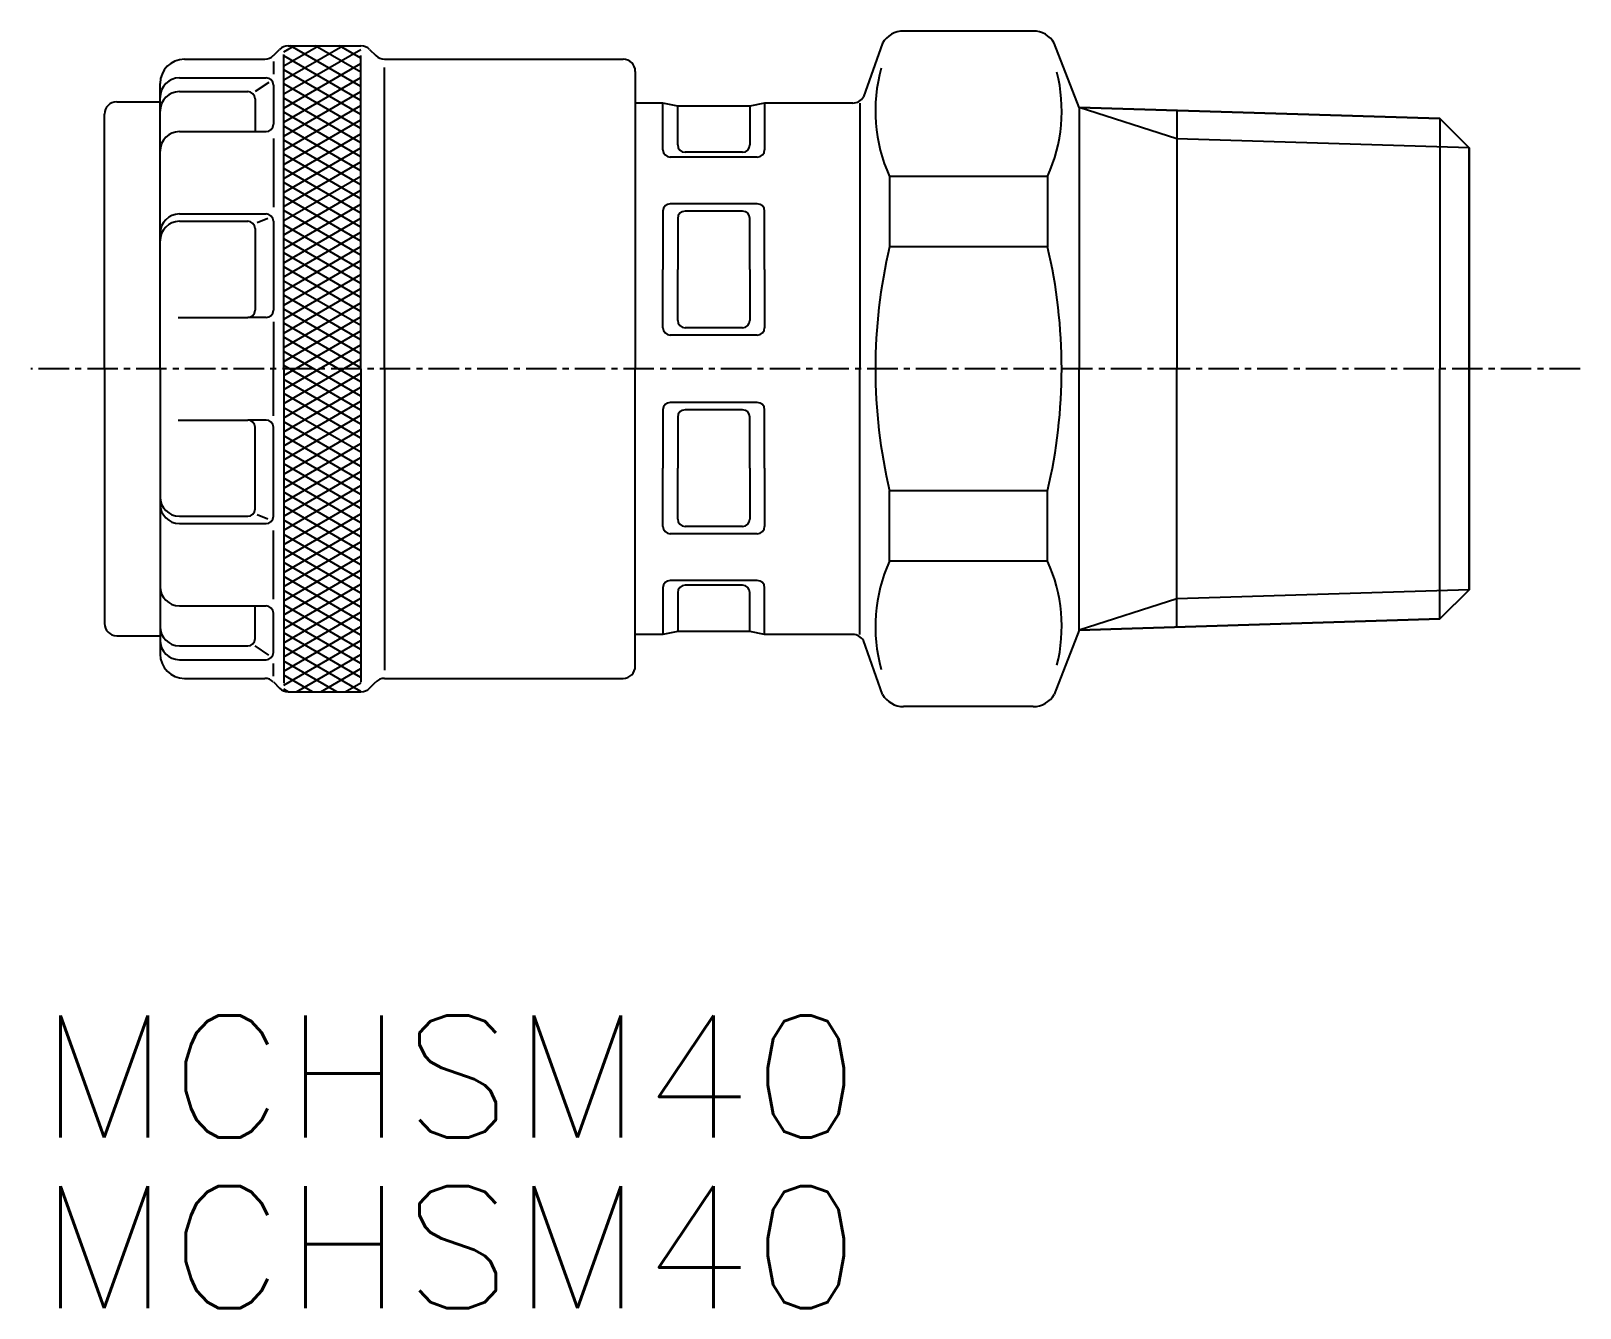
# Model space of a CAD drawing. Extents: x 230.6 to 294.2, y 47.6 to 100.
import ezdxf
from ezdxf.enums import TextEntityAlignment as Align

# ---------------------------------------------------------------- set-up
doc = ezdxf.new("R2010")
doc.units = 0
doc.linetypes.add('CENTER', pattern=[2, 1.25, -0.25, 0.25, -0.25])
doc.layers.get('0').update_dxf_attribs({"linetype": 'CONTINUOUS'})
doc.layers.add('CENTER', color=1, linetype='CENTER')
doc.styles.get("Standard").update_dxf_attribs({"font": 'txt', "bigfont": 'bigfont'})

msp = doc.modelspace()

# ---------------------------------------------------------------- linework, layer by layer
at = {"color": 7, "linetype": 'CONTINUOUS'}
for p, q in [((271.738, 100.023), (266.42, 100.023)), ((240.558, 99.013), (240.815, 99.271)), ((240.558, 99.013), (240.815, 99.271)), ((240.982, 99.171), (241.407, 99.417)), ((240.982, 98.594), (242.407, 99.417)), ((240.982, 98.017), (243.407, 99.417)), ((240.982, 97.439), (244.154, 99.271)), ((241.169, 99.417), (244.154, 99.417)), ((241.169, 99.417), (244.154, 99.417)), ((244.154, 97.751), (241.269, 99.417)), ((244.154, 98.328), (242.269, 99.417)), ((244.154, 98.906), (243.269, 99.417)), ((244.508, 99.271), (244.765, 99.013)), ((244.508, 99.271), (244.765, 99.013)), ((265.554, 99.523), (264.774, 97.317)), ((236.911, 98.867), (240.204, 98.867)), ((236.911, 98.867), (240.204, 98.867)), ((240.558, 98.771), (240.558, 98.252)), ((240.558, 98.771), (240.558, 98.252)), ((240.982, 86.167), (240.982, 99.064)), ((240.982, 86.167), (240.982, 99.064)), ((244.154, 97.174), (240.982, 99.005)), ((240.982, 96.862), (244.154, 98.694)), ((244.154, 86.167), (244.154, 99.02)), ((244.154, 86.167), (244.154, 99.02)), ((245.119, 98.867), (254.911, 98.867)), ((245.119, 98.867), (254.911, 98.867)), ((236.711, 98.101), (240.258, 98.101)), ((236.711, 98.101), (240.258, 98.101)), ((240.371, 97.91), (239.811, 97.537)), ((240.371, 97.91), (239.811, 97.537)), ((244.154, 96.596), (240.982, 98.428)), ((240.982, 96.285), (244.154, 98.116)), ((245.119, 86.167), (245.119, 98.524)), ((245.119, 86.167), (245.119, 98.524)), ((255.411, 98.367), (255.411, 86.167)), ((255.411, 98.367), (255.411, 86.167)), ((235.911, 86.167), (235.911, 97.867)), ((235.911, 86.167), (235.911, 97.867)), ((236.711, 97.537), (239.511, 97.537)), ((236.711, 97.537), (239.511, 97.537)), ((240.558, 97.801), (240.558, 97.165)), ((240.558, 97.801), (240.558, 97.165)), ((244.154, 96.019), (240.982, 97.851)), ((240.982, 95.707), (244.154, 97.539)), ((244.154, 95.442), (240.982, 97.273)), ((234.13, 97.117), (235.911, 97.117)), ((234.13, 97.117), (235.911, 97.117)), ((235.911, 86.167), (235.911, 97.167)), ((235.911, 86.167), (235.911, 97.167)), ((235.911, 86.167), (235.911, 97.167)), ((235.911, 86.167), (235.911, 97.167)), ((239.811, 97.237), (239.811, 95.896)), ((239.811, 97.237), (239.811, 95.896)), ((240.558, 97.165), (240.558, 96.196)), ((240.558, 97.165), (240.558, 96.196)), ((240.982, 95.13), (244.154, 96.962)), ((244.154, 94.864), (240.982, 96.696)), ((256.545, 95.149), (256.545, 97.067)), ((256.545, 95.149), (256.545, 97.067)), ((257.151, 95.349), (257.151, 96.94)), ((257.151, 95.349), (257.151, 96.94)), ((260.112, 96.94), (260.112, 95.349)), ((260.112, 96.94), (260.112, 95.349)), ((260.718, 97.067), (260.718, 95.149)), ((260.718, 97.067), (260.718, 95.149)), ((264.63, 97.067), (264.63, 86.167)), ((264.63, 97.067), (264.63, 86.167)), ((273.63, 96.889), (273.63, 86.167)), ((273.63, 96.889), (273.63, 86.167)), ((277.63, 96.764), (277.63, 95.602)), ((277.63, 96.764), (277.63, 95.602)), ((233.63, 86.167), (233.63, 96.617)), ((233.63, 86.167), (233.63, 96.617)), ((240.982, 94.553), (244.154, 96.384)), ((244.154, 94.287), (240.982, 96.119)), ((288.43, 96.427), (288.43, 86.167)), ((288.43, 96.427), (288.43, 86.167)), ((236.711, 95.896), (240.258, 95.896)), ((236.711, 95.896), (240.258, 95.896)), ((240.558, 95.612), (240.558, 92.803)), ((240.558, 95.612), (240.558, 92.803)), ((240.982, 93.975), (244.154, 95.807)), ((244.154, 93.71), (240.982, 95.541)), ((277.63, 95.602), (277.63, 86.167)), ((277.63, 95.602), (277.63, 86.167)), ((240.982, 93.398), (244.154, 95.23)), ((244.154, 93.132), (240.982, 94.964)), ((260.418, 94.849), (256.845, 94.849)), ((260.418, 94.849), (256.845, 94.849)), ((259.812, 95.049), (257.451, 95.049)), ((259.812, 95.049), (257.451, 95.049)), ((240.982, 92.82), (244.154, 94.652)), ((244.154, 92.555), (240.982, 94.387)), ((240.982, 92.243), (244.154, 94.075)), ((244.154, 91.977), (240.982, 93.809)), ((240.982, 91.666), (244.154, 93.498)), ((265.842, 94.059), (265.842, 91.167)), ((272.331, 94.059), (265.842, 94.059)), ((272.331, 94.059), (272.331, 91.167)), ((244.154, 91.4), (240.982, 93.232)), ((240.982, 91.088), (244.154, 92.92)), ((260.418, 92.935), (256.845, 92.935)), ((260.418, 92.935), (256.845, 92.935)), ((236.711, 92.517), (240.258, 92.517)), ((236.711, 92.517), (240.258, 92.517)), ((236.711, 92.217), (239.511, 92.217)), ((236.711, 92.217), (239.511, 92.217)), ((240.331, 92.332), (239.898, 92.16)), ((240.331, 92.332), (239.898, 92.16)), ((240.558, 92.217), (240.558, 88.568)), ((240.558, 92.217), (240.558, 88.568)), ((244.154, 90.823), (240.982, 92.655)), ((240.982, 90.511), (244.154, 92.343)), ((256.545, 92.635), (256.545, 90.242)), ((256.545, 92.635), (256.545, 90.242)), ((257.151, 92.335), (257.151, 90.242)), ((257.151, 92.335), (257.151, 90.242)), ((259.812, 92.635), (257.451, 92.635)), ((259.812, 92.635), (257.451, 92.635)), ((260.112, 90.242), (260.112, 92.335)), ((260.112, 90.242), (260.112, 92.335)), ((260.718, 90.242), (260.718, 92.635)), ((260.718, 90.242), (260.718, 92.635)), ((239.811, 91.917), (239.811, 88.568)), ((239.811, 91.917), (239.811, 88.568)), ((244.154, 90.245), (240.982, 92.077)), ((240.982, 89.934), (244.154, 91.766)), ((244.154, 89.668), (240.982, 91.5)), ((240.982, 89.356), (244.154, 91.188)), ((244.154, 89.091), (240.982, 90.923)), ((272.331, 91.167), (265.842, 91.167)), ((240.982, 88.779), (244.154, 90.611)), ((244.154, 88.513), (240.982, 90.345)), ((240.982, 88.202), (244.154, 90.034)), ((244.154, 87.936), (240.982, 89.768)), ((256.545, 87.85), (256.545, 90.242)), ((256.545, 87.85), (256.545, 90.242)), ((257.151, 88.15), (257.151, 90.242)), ((257.151, 88.15), (257.151, 90.242)), ((260.112, 90.242), (260.112, 88.15)), ((260.112, 90.242), (260.112, 88.15)), ((260.718, 90.242), (260.718, 87.85)), ((260.718, 90.242), (260.718, 87.85)), ((240.982, 87.624), (244.154, 89.456)), ((244.154, 87.359), (240.982, 89.191)), ((240.982, 87.047), (244.154, 88.879)), ((244.154, 86.781), (240.982, 88.613)), ((236.655, 88.268), (239.511, 88.268)), ((236.655, 88.268), (239.511, 88.268)), ((240.258, 88.268), (239.511, 88.268)), ((240.258, 88.268), (239.511, 88.268)), ((240.558, 88.095), (240.558, 86.167)), ((240.558, 88.095), (240.558, 86.167)), ((240.982, 86.47), (244.154, 88.301)), ((244.154, 86.204), (240.982, 88.036)), ((240.982, 85.892), (244.154, 87.724)), ((259.812, 87.85), (257.451, 87.85)), ((259.812, 87.85), (257.451, 87.85)), ((244.154, 85.627), (240.982, 87.458)), ((240.982, 85.315), (244.154, 87.147)), ((260.418, 87.55), (256.845, 87.55)), ((260.418, 87.55), (256.845, 87.55)), ((244.154, 85.049), (240.982, 86.881)), ((240.982, 84.738), (244.154, 86.569)), ((233.63, 86.167), (233.63, 75.717)), ((233.63, 86.167), (233.63, 75.717)), ((235.911, 86.167), (235.911, 75.167)), ((235.911, 86.167), (235.911, 75.167)), ((235.911, 86.167), (235.911, 75.167)), ((235.911, 86.167), (235.911, 75.167)), ((235.911, 86.167), (235.911, 74.467)), ((235.911, 86.167), (235.911, 74.467)), ((240.558, 84.238), (240.558, 86.167)), ((240.558, 84.238), (240.558, 86.167)), ((244.154, 84.472), (240.982, 86.304)), ((240.982, 86.167), (240.982, 73.27)), ((240.982, 86.167), (240.982, 73.27)), ((240.982, 84.16), (244.154, 85.992)), ((244.154, 86.167), (244.154, 73.314)), ((244.154, 86.167), (244.154, 73.314)), ((245.119, 86.167), (245.119, 73.81)), ((245.119, 86.167), (245.119, 73.81)), ((255.411, 73.967), (255.411, 86.167)), ((255.411, 73.967), (255.411, 86.167)), ((264.63, 75.267), (264.63, 86.167)), ((264.63, 75.267), (264.63, 86.167)), ((273.63, 75.444), (273.63, 86.167)), ((273.63, 75.444), (273.63, 86.167)), ((277.63, 76.731), (277.63, 86.167)), ((277.63, 76.731), (277.63, 86.167)), ((288.43, 75.907), (288.43, 86.167)), ((288.43, 75.907), (288.43, 86.167)), ((244.154, 83.895), (240.982, 85.726)), ((240.982, 83.583), (244.154, 85.415)), ((244.154, 83.317), (240.982, 85.149)), ((240.982, 83.006), (244.154, 84.837)), ((244.154, 82.74), (240.982, 84.572)), ((260.418, 84.784), (256.845, 84.784)), ((260.418, 84.784), (256.845, 84.784)), ((236.655, 84.066), (239.511, 84.066)), ((236.655, 84.066), (239.511, 84.066)), ((240.258, 84.066), (239.511, 84.066)), ((240.258, 84.066), (239.511, 84.066)), ((240.982, 82.428), (244.154, 84.26)), ((244.154, 82.163), (240.982, 83.994)), ((256.545, 84.484), (256.545, 82.091)), ((256.545, 84.484), (256.545, 82.091)), ((257.151, 84.184), (257.151, 82.091)), ((257.151, 84.184), (257.151, 82.091)), ((259.812, 84.484), (257.451, 84.484)), ((259.812, 84.484), (257.451, 84.484)), ((260.112, 82.091), (260.112, 84.184)), ((260.112, 82.091), (260.112, 84.184)), ((260.718, 82.091), (260.718, 84.484)), ((260.718, 82.091), (260.718, 84.484)), ((239.811, 80.417), (239.811, 83.766)), ((239.811, 80.417), (239.811, 83.766)), ((240.558, 80.117), (240.558, 83.766)), ((240.558, 80.117), (240.558, 83.766)), ((240.982, 81.851), (244.154, 83.683)), ((244.154, 81.585), (240.982, 83.417)), ((240.982, 81.273), (244.154, 83.105)), ((244.154, 81.008), (240.982, 82.84)), ((240.982, 80.696), (244.154, 82.528)), ((244.154, 80.43), (240.982, 82.262)), ((256.545, 79.699), (256.545, 82.091)), ((256.545, 79.699), (256.545, 82.091)), ((257.151, 79.999), (257.151, 82.091)), ((257.151, 79.999), (257.151, 82.091)), ((260.112, 82.091), (260.112, 79.999)), ((260.112, 82.091), (260.112, 79.999)), ((260.718, 82.091), (260.718, 79.699)), ((260.718, 82.091), (260.718, 79.699)), ((240.982, 80.119), (244.154, 81.951)), ((244.154, 79.853), (240.982, 81.685)), ((240.982, 79.541), (244.154, 81.373)), ((244.154, 79.276), (240.982, 81.108)), ((240.982, 78.964), (244.154, 80.796)), ((265.842, 78.275), (265.842, 81.167)), ((272.331, 81.167), (265.842, 81.167)), ((272.331, 78.275), (272.331, 81.167)), ((236.711, 80.117), (239.511, 80.117)), ((236.711, 80.117), (239.511, 80.117)), ((240.331, 80.002), (239.898, 80.174)), ((240.331, 80.002), (239.898, 80.174)), ((244.154, 78.698), (240.982, 80.53)), ((240.982, 78.387), (244.154, 80.219)), ((236.711, 79.817), (240.258, 79.817)), ((236.711, 79.817), (240.258, 79.817)), ((240.558, 76.722), (240.558, 79.531)), ((240.558, 76.722), (240.558, 79.531)), ((244.154, 78.121), (240.982, 79.953)), ((240.982, 77.809), (244.154, 79.641)), ((259.812, 79.699), (257.451, 79.699)), ((259.812, 79.699), (257.451, 79.699)), ((244.154, 77.544), (240.982, 79.376)), ((240.982, 77.232), (244.154, 79.064)), ((260.418, 79.399), (256.845, 79.399)), ((260.418, 79.399), (256.845, 79.399)), ((244.154, 76.966), (240.982, 78.798)), ((240.982, 76.655), (244.154, 78.487)), ((244.154, 76.389), (240.982, 78.221)), ((272.331, 78.275), (265.842, 78.275)), ((240.982, 76.077), (244.154, 77.909)), ((244.154, 75.812), (240.982, 77.644)), ((240.982, 75.5), (244.154, 77.332)), ((244.154, 75.234), (240.982, 77.066)), ((256.545, 77.185), (256.545, 75.267)), ((256.545, 77.185), (256.545, 75.267)), ((260.418, 77.485), (256.845, 77.485)), ((260.418, 77.485), (256.845, 77.485)), ((257.151, 76.985), (257.151, 75.394)), ((257.151, 76.985), (257.151, 75.394)), ((259.812, 77.285), (257.451, 77.285)), ((259.812, 77.285), (257.451, 77.285)), ((260.112, 75.394), (260.112, 76.985)), ((260.112, 75.394), (260.112, 76.985)), ((260.718, 75.267), (260.718, 77.185)), ((260.718, 75.267), (260.718, 77.185)), ((236.711, 76.438), (240.258, 76.438)), ((236.711, 76.438), (240.258, 76.438)), ((239.811, 75.097), (239.811, 76.438)), ((239.811, 75.097), (239.811, 76.438)), ((240.982, 74.923), (244.154, 76.754)), ((244.154, 74.657), (240.982, 76.489)), ((277.63, 75.569), (277.63, 76.731)), ((277.63, 75.569), (277.63, 76.731)), ((240.558, 75.168), (240.558, 76.138)), ((240.558, 75.168), (240.558, 76.138)), ((240.982, 74.345), (244.154, 76.177)), ((244.154, 74.08), (240.982, 75.911)), ((234.13, 75.217), (235.911, 75.217)), ((234.13, 75.217), (235.911, 75.217)), ((240.558, 74.533), (240.558, 75.168)), ((240.558, 74.533), (240.558, 75.168)), ((240.982, 73.768), (244.154, 75.6)), ((244.154, 73.502), (240.982, 75.334)), ((240.982, 73.191), (244.154, 75.022)), ((265.554, 72.811), (264.774, 75.017)), ((236.711, 74.797), (239.511, 74.797)), ((236.711, 74.797), (239.511, 74.797)), ((240.371, 74.424), (239.811, 74.797)), ((240.371, 74.424), (239.811, 74.797)), ((244.154, 72.925), (240.982, 74.757)), ((241.508, 72.917), (244.154, 74.445)), ((236.711, 74.233), (240.258, 74.233)), ((236.711, 74.233), (240.258, 74.233)), ((240.558, 73.563), (240.558, 74.082)), ((240.558, 73.563), (240.558, 74.082)), ((243.168, 72.917), (240.982, 74.179)), ((242.508, 72.917), (244.154, 73.868)), ((236.911, 73.467), (240.204, 73.467)), ((236.911, 73.467), (240.204, 73.467)), ((240.558, 73.321), (240.815, 73.063)), ((240.558, 73.321), (240.815, 73.063)), ((242.168, 72.917), (240.982, 73.602)), ((243.508, 72.917), (244.154, 73.29)), ((244.508, 73.063), (244.765, 73.321)), ((244.508, 73.063), (244.765, 73.321)), ((245.119, 73.467), (254.911, 73.467)), ((245.119, 73.467), (254.911, 73.467)), ((241.168, 72.917), (240.982, 73.025)), ((241.169, 72.917), (244.154, 72.917)), ((241.169, 72.917), (244.154, 72.917)), ((271.738, 72.311), (266.42, 72.311))]:
    msp.add_line(p, q, dxfattribs=at)
for points in [[(289.63, 86.167), (289.63, 95.227), (288.43, 96.427), (273.63, 96.889), (272.604, 99.523)], [(264.341, 97.067), (260.718, 97.067), (260.112, 96.94), (257.151, 96.94), (256.545, 97.067), (255.411, 97.067)], [(273.63, 96.889), (288.43, 96.427), (289.63, 95.227), (289.63, 86.167)], [(289.63, 86.167), (289.63, 77.106), (288.43, 75.907), (273.63, 75.444), (272.604, 72.811)], [(273.63, 75.444), (288.43, 75.907), (289.63, 77.106), (289.63, 86.167)], [(264.341, 75.267), (260.718, 75.267), (260.112, 75.394), (257.151, 75.394), (256.545, 75.267), (255.411, 75.267)]]:
    msp.add_lwpolyline(points, dxfattribs=at)
at = {"color": 3, "linetype": 'CONTINUOUS'}
for points in [[(289.63, 95.227), (277.63, 95.602), (273.63, 96.889)], [(289.63, 95.227), (277.63, 95.602), (273.63, 96.889)], [(289.63, 77.106), (277.63, 76.731), (273.63, 75.444)], [(289.63, 77.106), (277.63, 76.731), (273.63, 75.444)]]:
    msp.add_lwpolyline(points, dxfattribs=at)
at = {"color": 7, "linetype": 'CONTINUOUS'}
for centre, radius, start, end in [((266.42, 99.023), 1, 90, 150), ((271.738, 99.023), 1, 30, 90), ((241.169, 98.917), 0.5, 90, 135), ((241.169, 98.917), 0.5, 90, 135), ((244.154, 98.917), 0.5, 45, 90), ((244.154, 98.917), 0.5, 45, 90), ((236.911, 97.867), 1, 90, 180), ((236.911, 97.867), 1, 90, 180), ((240.204, 99.367), 0.5, 270, 315), ((240.204, 99.367), 0.5, 270, 315), ((245.119, 99.367), 0.5, 225, 270), ((245.119, 99.367), 0.5, 225, 270), ((254.911, 98.367), 0.5, 0, 90), ((254.911, 98.367), 0.5, 0, 90), ((236.711, 97.301), 0.8, 90, 180), ((236.711, 97.301), 0.8, 90, 180), ((240.258, 97.801), 0.3, 0, 90), ((240.258, 97.801), 0.3, 0, 90), ((271.762, 96.743), 6.5, 164.34916, 204.38769), ((266.411, 96.743), 6.5, 335.61231, 14.11279), ((236.711, 96.737), 0.8, 90, 180), ((236.711, 96.737), 0.8, 90, 180), ((239.511, 97.237), 0.3, 0, 90), ((239.511, 97.237), 0.3, 0, 90), ((264.341, 97.567), 0.5, 270, 330), ((234.13, 96.617), 0.5, 90, 180), ((234.13, 96.617), 0.5, 90, 180), ((240.258, 96.196), 0.3, 270, 0), ((240.258, 96.196), 0.3, 270, 0), ((236.711, 95.096), 0.8, 90, 180), ((236.711, 95.096), 0.8, 90, 180), ((257.451, 95.349), 0.3, 180, 270), ((257.451, 95.349), 0.3, 180, 270), ((259.812, 95.349), 0.3, 270, 0), ((259.812, 95.349), 0.3, 270, 0), ((256.845, 95.149), 0.3, 180, 270), ((256.845, 95.149), 0.3, 180, 270), ((260.418, 95.149), 0.3, 270, 0), ((260.418, 95.149), 0.3, 270, 0), ((256.845, 92.635), 0.3, 90, 180), ((256.845, 92.635), 0.3, 90, 180), ((260.418, 92.635), 0.3, 0, 90), ((260.418, 92.635), 0.3, 0, 90), ((236.711, 91.717), 0.8, 90, 180), ((236.711, 91.717), 0.8, 90, 180), ((236.711, 91.417), 0.8, 90, 180), ((236.711, 91.417), 0.8, 90, 180), ((239.511, 91.917), 0.3, 0, 90), ((239.511, 91.917), 0.3, 0, 90), ((240.258, 92.217), 0.3, 0, 90), ((240.258, 92.217), 0.3, 0, 90), ((257.451, 92.335), 0.3, 90, 180), ((257.451, 92.335), 0.3, 90, 180), ((259.812, 92.335), 0.3, 0, 90), ((259.812, 92.335), 0.3, 0, 90), ((287.204, 86.167), 21.939, 166.82645, 180), ((250.969, 86.167), 21.939, 0, 13.17355), ((239.511, 88.568), 0.3, 270, 0), ((239.511, 88.568), 0.3, 270, 0), ((240.258, 88.568), 0.3, 270, 0), ((240.258, 88.568), 0.3, 270, 0), ((256.845, 87.85), 0.3, 180, 270), ((256.845, 87.85), 0.3, 180, 270), ((257.451, 88.15), 0.3, 180, 270), ((257.451, 88.15), 0.3, 180, 270), ((259.812, 88.15), 0.3, 270, 0), ((259.812, 88.15), 0.3, 270, 0), ((260.418, 87.85), 0.3, 270, 0), ((260.418, 87.85), 0.3, 270, 0), ((287.204, 86.167), 21.939, 180, 193.17355), ((250.969, 86.167), 21.939, 346.82645, 0), ((256.845, 84.484), 0.3, 90, 180), ((256.845, 84.484), 0.3, 90, 180), ((260.418, 84.484), 0.3, 0, 90), ((260.418, 84.484), 0.3, 0, 90), ((239.511, 83.766), 0.3, 0, 90), ((239.511, 83.766), 0.3, 0, 90), ((240.258, 83.766), 0.3, 0, 90), ((240.258, 83.766), 0.3, 0, 90), ((257.451, 84.184), 0.3, 90, 180), ((257.451, 84.184), 0.3, 90, 180), ((259.812, 84.184), 0.3, 0, 90), ((259.812, 84.184), 0.3, 0, 90), ((236.711, 80.917), 0.8, 180, 270), ((236.711, 80.917), 0.8, 180, 270), ((236.711, 80.617), 0.8, 180, 270), ((236.711, 80.617), 0.8, 180, 270), ((239.511, 80.417), 0.3, 270, 0), ((239.511, 80.417), 0.3, 270, 0), ((240.258, 80.117), 0.3, 270, 0), ((240.258, 80.117), 0.3, 270, 0), ((256.845, 79.699), 0.3, 180, 270), ((256.845, 79.699), 0.3, 180, 270), ((257.451, 79.999), 0.3, 180, 270), ((257.451, 79.999), 0.3, 180, 270), ((259.812, 79.999), 0.3, 270, 0), ((259.812, 79.999), 0.3, 270, 0), ((260.418, 79.699), 0.3, 270, 0), ((260.418, 79.699), 0.3, 270, 0), ((271.762, 75.591), 6.5, 155.61231, 195.65084), ((266.411, 75.591), 6.5, 345.88721, 24.38769), ((236.711, 77.238), 0.8, 180, 270), ((236.711, 77.238), 0.8, 180, 270), ((256.845, 77.185), 0.3, 90, 180), ((256.845, 77.185), 0.3, 90, 180), ((257.451, 76.985), 0.3, 90, 180), ((257.451, 76.985), 0.3, 90, 180), ((259.812, 76.985), 0.3, 0, 90), ((259.812, 76.985), 0.3, 0, 90), ((260.418, 77.185), 0.3, 0, 90), ((260.418, 77.185), 0.3, 0, 90), ((240.258, 76.138), 0.3, 0, 90), ((240.258, 76.138), 0.3, 0, 90), ((234.13, 75.717), 0.5, 180, 270), ((234.13, 75.717), 0.5, 180, 270), ((236.711, 75.597), 0.8, 180, 270), ((236.711, 75.597), 0.8, 180, 270), ((236.711, 75.033), 0.8, 180, 270), ((236.711, 75.033), 0.8, 180, 270), ((239.511, 75.097), 0.3, 270, 0), ((239.511, 75.097), 0.3, 270, 0), ((264.341, 74.767), 0.5, 30, 90), ((236.911, 74.467), 1, 180, 270), ((236.911, 74.467), 1, 180, 270), ((240.258, 74.533), 0.3, 270, 0), ((240.258, 74.533), 0.3, 270, 0), ((254.911, 73.967), 0.5, 270, 0), ((254.911, 73.967), 0.5, 270, 0), ((240.204, 72.967), 0.5, 45, 90), ((240.204, 72.967), 0.5, 45, 90), ((245.119, 72.967), 0.5, 90, 135), ((245.119, 72.967), 0.5, 90, 135), ((241.169, 73.417), 0.5, 225, 270), ((241.169, 73.417), 0.5, 225, 270), ((244.154, 73.417), 0.5, 270, 315), ((244.154, 73.417), 0.5, 270, 315), ((266.42, 73.311), 1, 210, 270), ((271.738, 73.311), 1, 270, 330)]:
    msp.add_arc(centre, radius, start, end, dxfattribs=at)
at = {"layer": 'CENTER', "color": 1, "linetype": 'CENTER'}
msp.add_line((294.178, 86.167), (230.613, 86.167), dxfattribs=at)

# ---------------------------------------------------------------- texts
at = {"color": 7, "linetype": 'CONTINUOUS', "width": 1.041667}
for p in [(230.937, 53.14), (230.937, 46.14)]:
    msp.add_text('MCHSM40', height=5, dxfattribs=at).set_placement(p, align=Align.BOTTOM_LEFT)

doc.saveas('drawing.dxf')
